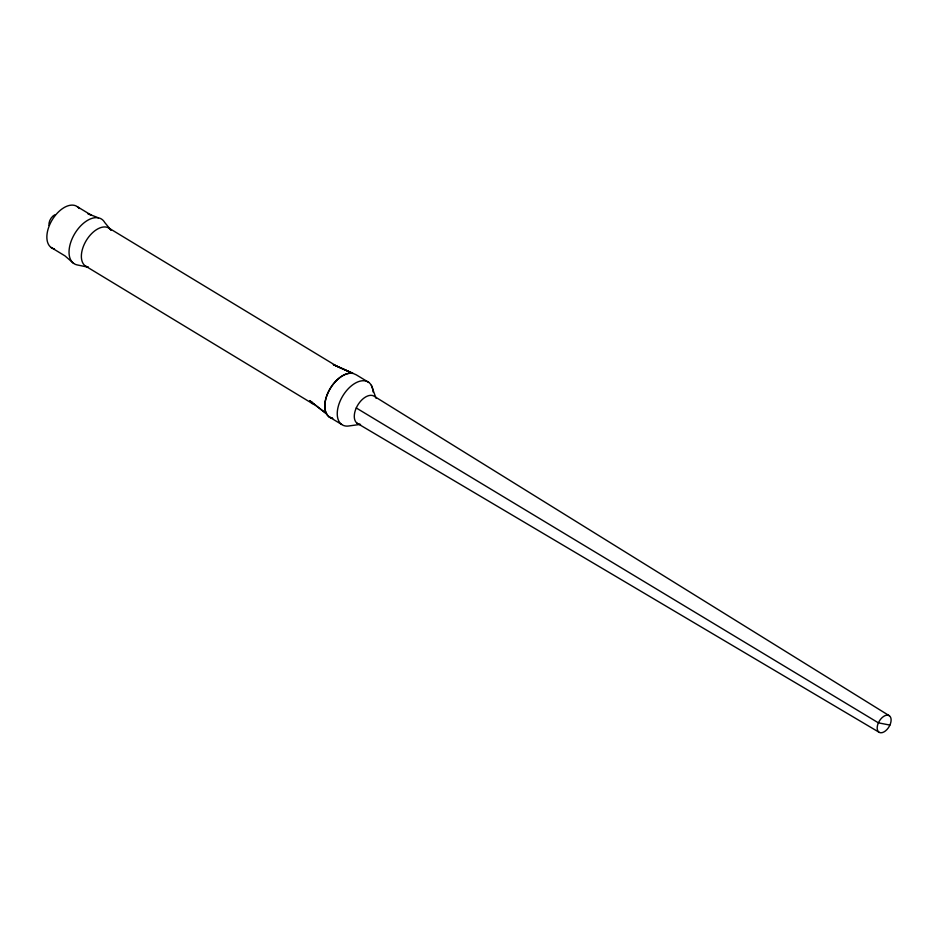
<?xml version="1.0" encoding="UTF-8"?>
<svg xmlns="http://www.w3.org/2000/svg" width="938" height="938" viewBox="0 0 938 938"><rect width="100%" height="100%" fill="white"/><g stroke="black" fill="none" stroke-linecap="round" stroke-linejoin="round"><path stroke-width="1.41" d="M360.544 424.363L349.276 425.911A25.045 14.504 -58.8 0 1 337.621 409.378A25.045 14.504 -58.8 0 1 356.522 382.481A25.045 14.504 -58.8 0 1 373.113 392.002M889.916 725.086L878.39 722.846L356.264 407.971M98.373 217.839L87.949 213.723L91.338 215.189L77.42 206.759M357.05 423.214L878.871 732.121M368.798 382.423L356.311 374.848L336.425 365.972L109.476 228.438M314.124 404.548A22.418 12.98 -58.8 0 1 312.12 403.492L309.681 400.714L312.413 402.508M85.229 265.888L312.155 403.41M51.074 247.456L64.98 255.886L73.574 263.344M329.109 416.859L341.596 424.422M889.435 715.811A9.72 5.628 -58.8 0 0 877.569 725.144A9.72 5.628 -58.8 0 0 885.449 730.937A9.72 5.628 -58.8 0 0 889.435 715.811L374.414 396.399A15.993 9.263 -58.8 0 0 357.19 406.107A15.993 9.263 -58.8 0 0 359.289 424.187M309.681 400.714L326.576 413.834L309.88 400.796M110.883 229.998L104.716 222.494A26.194 15.172 -58.8 0 0 75.544 232.378A26.194 15.172 -58.8 0 0 77.233 264.926L88.348 267.236A22.324 12.933 -58.8 0 1 86.39 240.316A22.324 12.933 -58.8 0 1 111.106 230.068M371.366 385.366L376.056 398.275M332.603 418.371A25.045 14.504 -58.8 0 1 327.866 392.975A25.045 14.504 -58.8 0 1 352.805 373.336L333.307 364.624L352.758 373.418A24.951 14.445 -58.8 0 0 327.925 392.975A24.951 14.445 -58.8 0 0 332.638 418.289M54.463 248.922A24.271 14.058 -58.8 0 1 52.329 219.656A24.271 14.058 -58.8 0 1 79.202 208.517M49.046 225.378A7.621 4.42 -58.8 0 1 54.826 214.779"/></g></svg>
